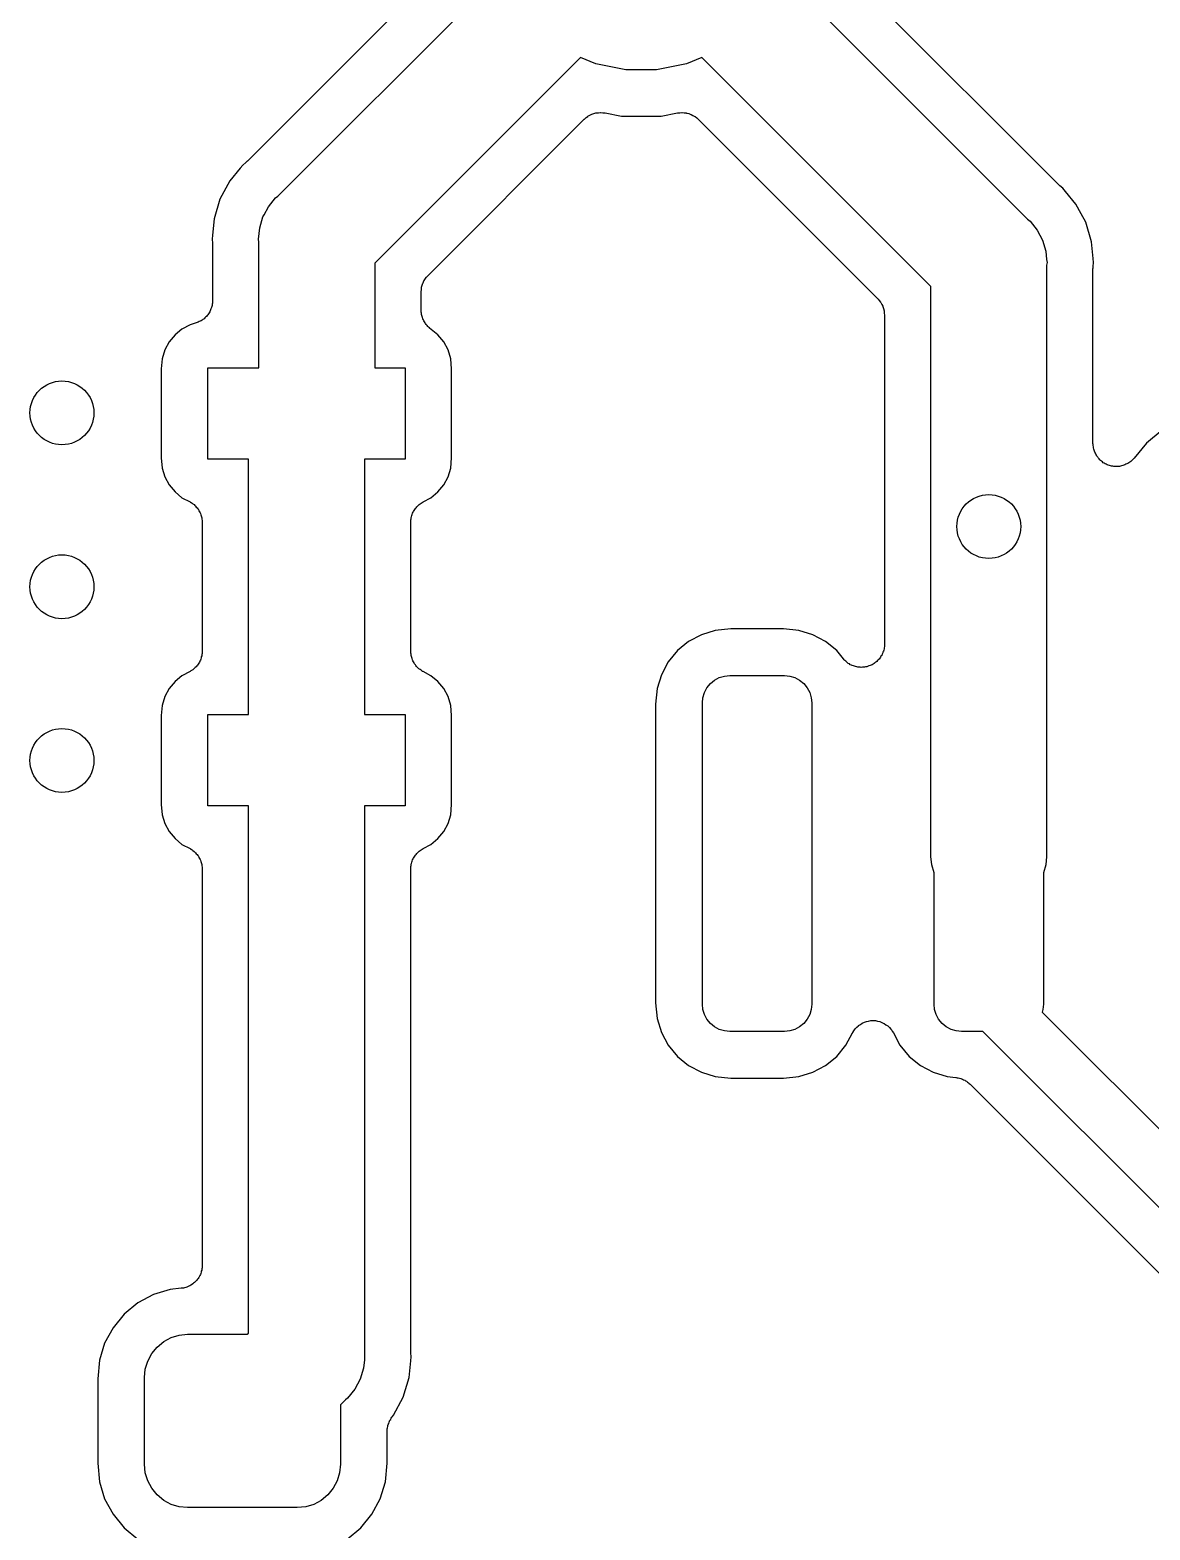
# Model space of a CAD drawing. Extents: x 127.5 to 172.4, y -152.1 to -77.2.
# Drawn here: x 141.43 to 147.57, y -129.5 to -121.28 of the extents above; entities that cross this region are included whole.
import ezdxf

# ---------------------------------------------------------------- set-up
doc = ezdxf.new("R2010")
doc.units = 0
doc.layers.add('BLACK', color=7, linetype='CONTINUOUS')

msp = doc.modelspace()

# ---------------------------------------------------------------- linework, layer by layer
at = {"layer": 'BLACK', "linetype": 'CONTINUOUS'}
for p, q in [((143.659, -120.963), (142.622, -122)), ((142.789, -122.192), (143.998, -120.983)), ((145.562, -120.983), (146.898, -122.319)), ((147.065, -122.127), (145.901, -120.963)), ((144.447, -121.432), (143.32, -122.56)), ((144.532, -121.467), (144.447, -121.432)), ((144.696, -121.5), (144.532, -121.467)), ((144.864, -121.5), (144.696, -121.5)), ((145.028, -121.467), (144.864, -121.5)), ((145.113, -121.432), (145.028, -121.467)), ((146.368, -122.687), (145.113, -121.432)), ((144.488, -121.754), (144.498, -121.749)), ((144.498, -121.749), (144.509, -121.743)), ((144.509, -121.743), (144.509, -121.743)), ((144.509, -121.743), (144.51, -121.743)), ((144.51, -121.743), (144.521, -121.74)), ((144.521, -121.74), (144.532, -121.736)), ((144.532, -121.736), (144.533, -121.736)), ((144.533, -121.736), (144.534, -121.736)), ((144.534, -121.736), (144.545, -121.735)), ((144.545, -121.735), (144.557, -121.734)), ((144.557, -121.734), (144.558, -121.734)), ((144.558, -121.734), (144.558, -121.734)), ((144.558, -121.734), (144.57, -121.735)), ((144.57, -121.735), (144.582, -121.736)), ((144.582, -121.736), (144.671, -121.754)), ((144.889, -121.754), (144.978, -121.736)), ((144.978, -121.736), (144.979, -121.736)), ((144.979, -121.736), (144.979, -121.736)), ((144.979, -121.736), (144.979, -121.736)), ((144.979, -121.736), (144.98, -121.736)), ((144.98, -121.736), (144.992, -121.735)), ((144.992, -121.735), (145.003, -121.734)), ((145.003, -121.734), (145.004, -121.734)), ((145.004, -121.734), (145.005, -121.734)), ((145.005, -121.734), (145.016, -121.735)), ((145.016, -121.735), (145.028, -121.736)), ((145.028, -121.736), (145.029, -121.736)), ((145.029, -121.736), (145.029, -121.737)), ((145.029, -121.737), (145.041, -121.74)), ((145.041, -121.74), (145.052, -121.744)), ((145.052, -121.744), (145.052, -121.744)), ((145.052, -121.744), (145.053, -121.744)), ((145.053, -121.744), (145.063, -121.75)), ((145.063, -121.75), (145.074, -121.755)), ((143.611, -122.628), (144.467, -121.771)), ((144.467, -121.771), (144.468, -121.771)), ((144.468, -121.771), (144.469, -121.77)), ((144.468, -121.771), (144.468, -121.771)), ((144.468, -121.771), (144.468, -121.771)), ((144.469, -121.77), (144.478, -121.762)), ((144.478, -121.762), (144.487, -121.755)), ((144.487, -121.755), (144.488, -121.754)), ((144.487, -121.755), (144.487, -121.755)), ((144.671, -121.754), (144.889, -121.754)), ((145.074, -121.755), (145.074, -121.756)), ((145.074, -121.756), (145.075, -121.756)), ((145.075, -121.756), (145.084, -121.763)), ((145.084, -121.763), (145.093, -121.771)), ((145.093, -121.771), (146.076, -122.755)), ((142.582, -122.039), (142.525, -122.109)), ((142.596, -122.022), (142.582, -122.039)), ((142.582, -122.039), (142.582, -122.039)), ((142.613, -122.008), (142.596, -122.022)), ((142.617, -122.004), (142.613, -122.008)), ((142.621, -122.001), (142.617, -122.004)), ((142.622, -122), (142.621, -122.001)), ((142.514, -122.129), (142.471, -122.208)), ((142.525, -122.109), (142.514, -122.129)), ((142.514, -122.129), (142.514, -122.129)), ((147.069, -122.13), (147.065, -122.127)), ((147.073, -122.134), (147.069, -122.13)), ((147.074, -122.135), (147.073, -122.134)), ((147.091, -122.149), (147.074, -122.135)), ((147.105, -122.166), (147.091, -122.149)), ((142.471, -122.208), (142.439, -122.316)), ((142.737, -122.251), (142.776, -122.202)), ((142.776, -122.202), (142.789, -122.192)), ((147.162, -122.236), (147.105, -122.166)), ((147.105, -122.166), (147.105, -122.166)), ((147.191, -122.289), (147.162, -122.236)), ((142.439, -122.316), (142.43, -122.406)), ((142.689, -122.366), (142.707, -122.306)), ((142.707, -122.306), (142.713, -122.295)), ((142.713, -122.295), (142.737, -122.251)), ((146.898, -122.319), (146.911, -122.329)), ((147.216, -122.335), (147.191, -122.289)), ((142.43, -122.406), (142.428, -122.428)), ((142.43, -122.406), (142.43, -122.406)), ((142.683, -122.428), (142.689, -122.366)), ((146.911, -122.329), (146.95, -122.378)), ((146.95, -122.378), (146.98, -122.433)), ((147.248, -122.443), (147.216, -122.335)), ((142.428, -122.428), (142.43, -122.45)), ((142.43, -122.45), (142.43, -122.452)), ((142.43, -122.452), (142.43, -122.457)), ((142.43, -122.457), (142.43, -122.462)), ((142.43, -122.462), (142.43, -122.766)), ((142.684, -122.444), (142.683, -122.428)), ((142.685, -123.133), (142.684, -122.444)), ((146.98, -122.433), (146.998, -122.493)), ((147.257, -122.533), (147.248, -122.443)), ((143.32, -122.56), (143.32, -123.133)), ((146.998, -122.493), (147.002, -122.539)), ((147.002, -122.539), (147.004, -122.555)), ((147.004, -122.555), (147.002, -122.571)), ((147.002, -122.571), (147.002, -125.811)), ((147.259, -122.555), (147.257, -122.533)), ((147.257, -122.533), (147.257, -122.533)), ((147.257, -122.577), (147.259, -122.555)), ((143.589, -122.657), (143.595, -122.647)), ((143.595, -122.647), (143.595, -122.646)), ((143.595, -122.646), (143.596, -122.646)), ((143.596, -122.646), (143.603, -122.637)), ((143.603, -122.637), (143.611, -122.628)), ((147.256, -122.589), (147.257, -122.588)), ((147.256, -123.547), (147.256, -122.589)), ((147.257, -122.582), (147.257, -122.577)), ((147.257, -122.588), (147.257, -122.582)), ((143.573, -122.816), (143.573, -122.717)), ((143.573, -122.717), (143.574, -122.717)), ((143.574, -122.716), (143.575, -122.704)), ((143.574, -122.717), (143.574, -122.716)), ((143.574, -122.717), (143.574, -122.717)), ((143.574, -122.717), (143.574, -122.717)), ((143.575, -122.704), (143.576, -122.692)), ((143.576, -122.691), (143.58, -122.68)), ((143.576, -122.692), (143.576, -122.691)), ((143.576, -122.692), (143.576, -122.692)), ((143.58, -122.68), (143.583, -122.669)), ((143.583, -122.669), (143.584, -122.668)), ((143.584, -122.667), (143.589, -122.657)), ((143.584, -122.668), (143.584, -122.667)), ((146.368, -124.018), (146.368, -122.687)), ((142.42, -122.816), (142.417, -122.821)), ((142.422, -122.809), (142.42, -122.816)), ((142.425, -122.803), (142.422, -122.809)), ((142.426, -122.797), (142.425, -122.803)), ((142.428, -122.792), (142.426, -122.797)), ((142.43, -122.779), (142.428, -122.785)), ((142.428, -122.785), (142.428, -122.792)), ((142.43, -122.766), (142.43, -122.767)), ((142.43, -122.767), (142.43, -122.773)), ((142.43, -122.773), (142.43, -122.779)), ((143.574, -122.822), (143.573, -122.816)), ((146.076, -122.755), (146.077, -122.755)), ((146.077, -122.755), (146.077, -122.755)), ((146.077, -122.755), (146.077, -122.755)), ((146.077, -122.755), (146.078, -122.756)), ((146.078, -122.756), (146.085, -122.765)), ((146.085, -122.765), (146.092, -122.774)), ((146.092, -122.774), (146.093, -122.775)), ((146.093, -122.775), (146.093, -122.775)), ((146.093, -122.775), (146.098, -122.786)), ((146.098, -122.786), (146.104, -122.796)), ((146.104, -122.796), (146.104, -122.797)), ((146.104, -122.797), (146.104, -122.797)), ((146.104, -122.797), (146.108, -122.808)), ((146.108, -122.808), (146.111, -122.82)), ((146.111, -122.82), (146.111, -122.82)), ((146.111, -122.82), (146.111, -122.821)), ((142.307, -122.897), (142.263, -122.921)), ((142.34, -122.887), (142.307, -122.897)), ((142.346, -122.885), (142.34, -122.887)), ((142.351, -122.883), (142.346, -122.885)), ((142.357, -122.88), (142.351, -122.883)), ((142.363, -122.878), (142.357, -122.88)), ((142.368, -122.875), (142.363, -122.878)), ((142.373, -122.872), (142.368, -122.875)), ((142.378, -122.868), (142.373, -122.872)), ((142.384, -122.864), (142.378, -122.868)), ((142.388, -122.86), (142.384, -122.864)), ((142.392, -122.856), (142.388, -122.86)), ((142.397, -122.851), (142.392, -122.856)), ((142.401, -122.846), (142.397, -122.851)), ((142.405, -122.842), (142.401, -122.846)), ((142.408, -122.837), (142.405, -122.842)), ((142.412, -122.831), (142.408, -122.837)), ((142.415, -122.826), (142.412, -122.831)), ((142.417, -122.821), (142.415, -122.826)), ((143.574, -122.828), (143.574, -122.822)), ((143.575, -122.834), (143.574, -122.828)), ((143.576, -122.841), (143.575, -122.834)), ((143.578, -122.846), (143.576, -122.841)), ((143.579, -122.852), (143.578, -122.846)), ((143.581, -122.858), (143.579, -122.852)), ((143.583, -122.865), (143.581, -122.858)), ((143.586, -122.87), (143.583, -122.865)), ((143.588, -122.875), (143.586, -122.87)), ((143.592, -122.881), (143.588, -122.875)), ((143.595, -122.887), (143.592, -122.881)), ((143.598, -122.891), (143.595, -122.887)), ((143.601, -122.896), (143.598, -122.891)), ((143.606, -122.901), (143.601, -122.896)), ((143.61, -122.906), (143.606, -122.901)), ((146.111, -122.821), (146.112, -122.833)), ((146.112, -122.833), (146.114, -122.844)), ((146.114, -122.844), (146.113, -124.037)), ((142.225, -122.953), (142.193, -122.991)), ((142.263, -122.921), (142.225, -122.953)), ((143.615, -122.91), (143.61, -122.906)), ((143.619, -122.914), (143.615, -122.91)), ((143.62, -122.915), (143.619, -122.914)), ((143.666, -122.953), (143.62, -122.915)), ((143.698, -122.991), (143.666, -122.953)), ((142.169, -123.035), (142.155, -123.083)), ((142.193, -122.991), (142.169, -123.035)), ((143.721, -123.035), (143.698, -122.991)), ((143.736, -123.083), (143.721, -123.035)), ((142.155, -123.083), (142.149, -123.139)), ((142.149, -123.139), (142.149, -123.627)), ((142.405, -123.633), (142.405, -123.133)), ((142.405, -123.133), (142.685, -123.133)), ((143.32, -123.133), (143.486, -123.133)), ((143.486, -123.133), (143.486, -123.633)), ((143.741, -123.139), (143.736, -123.083)), ((143.741, -123.627), (143.741, -123.139)), ((147.636, -123.475), (147.549, -123.546)), ((147.257, -123.553), (147.256, -123.547)), ((147.257, -123.559), (147.257, -123.553)), ((147.258, -123.566), (147.257, -123.559)), ((147.549, -123.546), (147.482, -123.628)), ((142.149, -123.627), (142.155, -123.683)), ((142.628, -123.633), (142.405, -123.633)), ((142.628, -125.033), (142.628, -123.633)), ((143.486, -123.633), (143.263, -123.633)), ((143.263, -123.633), (143.263, -125.033)), ((143.736, -123.683), (143.741, -123.627)), ((147.259, -123.572), (147.258, -123.566)), ((147.261, -123.578), (147.259, -123.572)), ((147.262, -123.584), (147.261, -123.578)), ((147.264, -123.59), (147.262, -123.584)), ((147.266, -123.596), (147.264, -123.59)), ((147.269, -123.601), (147.266, -123.596)), ((147.271, -123.607), (147.269, -123.601)), ((147.275, -123.612), (147.271, -123.607)), ((147.278, -123.618), (147.275, -123.612)), ((147.282, -123.622), (147.278, -123.618)), ((147.285, -123.627), (147.282, -123.622)), ((147.289, -123.632), (147.285, -123.627)), ((147.293, -123.637), (147.289, -123.632)), ((147.298, -123.641), (147.293, -123.637)), ((147.302, -123.645), (147.298, -123.641)), ((147.467, -123.642), (147.463, -123.647)), ((147.472, -123.638), (147.467, -123.642)), ((147.476, -123.633), (147.472, -123.638)), ((147.481, -123.629), (147.476, -123.633)), ((147.482, -123.628), (147.481, -123.629)), ((142.155, -123.683), (142.169, -123.731)), ((143.721, -123.731), (143.736, -123.683)), ((147.308, -123.649), (147.302, -123.645)), ((147.312, -123.653), (147.308, -123.649)), ((147.318, -123.655), (147.312, -123.653)), ((147.323, -123.659), (147.318, -123.655)), ((147.329, -123.661), (147.323, -123.659)), ((147.334, -123.664), (147.329, -123.661)), ((147.34, -123.666), (147.334, -123.664)), ((147.346, -123.669), (147.34, -123.666)), ((147.352, -123.67), (147.346, -123.669)), ((147.358, -123.672), (147.352, -123.67)), ((147.364, -123.672), (147.358, -123.672)), ((147.37, -123.674), (147.364, -123.672)), ((147.376, -123.674), (147.37, -123.674)), ((147.383, -123.674), (147.376, -123.674)), ((147.389, -123.674), (147.383, -123.674)), ((147.395, -123.674), (147.389, -123.674)), ((147.401, -123.673), (147.395, -123.674)), ((147.407, -123.672), (147.401, -123.673)), ((147.413, -123.67), (147.407, -123.672)), ((147.419, -123.669), (147.413, -123.67)), ((147.425, -123.667), (147.419, -123.669)), ((147.431, -123.665), (147.425, -123.667)), ((147.436, -123.662), (147.431, -123.665)), ((147.442, -123.66), (147.436, -123.662)), ((147.447, -123.657), (147.442, -123.66)), ((147.453, -123.654), (147.447, -123.657)), ((147.458, -123.65), (147.453, -123.654)), ((147.463, -123.647), (147.458, -123.65)), ((142.169, -123.731), (142.193, -123.775)), ((142.193, -123.775), (142.225, -123.813)), ((143.666, -123.813), (143.698, -123.775)), ((143.698, -123.775), (143.721, -123.731)), ((142.225, -123.813), (142.263, -123.845)), ((142.263, -123.845), (142.307, -123.868)), ((142.307, -123.868), (142.308, -123.869)), ((142.308, -123.869), (142.313, -123.872)), ((142.313, -123.872), (142.318, -123.875)), ((142.318, -123.875), (142.323, -123.879)), ((142.323, -123.879), (142.329, -123.883)), ((142.329, -123.883), (142.333, -123.887)), ((142.333, -123.887), (142.337, -123.891)), ((143.555, -123.89), (143.559, -123.886)), ((143.559, -123.886), (143.563, -123.882)), ((143.563, -123.882), (143.569, -123.878)), ((143.569, -123.878), (143.574, -123.874)), ((143.574, -123.874), (143.579, -123.872)), ((143.579, -123.872), (143.584, -123.868)), ((143.584, -123.868), (143.627, -123.845)), ((143.627, -123.845), (143.666, -123.813)), ((142.337, -123.891), (142.341, -123.896)), ((142.341, -123.896), (142.346, -123.901)), ((142.346, -123.901), (142.349, -123.906)), ((142.349, -123.906), (142.353, -123.91)), ((142.353, -123.91), (142.356, -123.916)), ((142.356, -123.916), (142.359, -123.922)), ((142.359, -123.922), (142.362, -123.927)), ((142.362, -123.927), (142.364, -123.932)), ((142.364, -123.932), (142.366, -123.939)), ((142.366, -123.939), (142.369, -123.945)), ((142.369, -123.945), (142.37, -123.95)), ((142.37, -123.95), (142.371, -123.956)), ((142.371, -123.956), (142.372, -123.963)), ((142.372, -123.963), (142.373, -123.969)), ((142.373, -123.969), (142.373, -123.975)), ((143.517, -123.967), (143.519, -123.961)), ((143.517, -123.973), (143.517, -123.967)), ((143.519, -123.961), (143.52, -123.954)), ((143.52, -123.954), (143.521, -123.949)), ((143.521, -123.949), (143.522, -123.943)), ((143.522, -123.943), (143.525, -123.937)), ((143.525, -123.937), (143.527, -123.93)), ((143.527, -123.93), (143.53, -123.925)), ((143.53, -123.925), (143.532, -123.92)), ((143.532, -123.92), (143.536, -123.915)), ((143.536, -123.915), (143.539, -123.909)), ((143.539, -123.909), (143.543, -123.904)), ((143.543, -123.904), (143.546, -123.9)), ((143.546, -123.9), (143.551, -123.895)), ((143.551, -123.895), (143.555, -123.89)), ((142.373, -123.975), (142.374, -123.98)), ((142.374, -123.98), (142.374, -124.686)), ((143.517, -123.979), (143.517, -123.973)), ((143.517, -123.98), (143.517, -123.979)), ((143.517, -124.686), (143.517, -123.98)), ((146.113, -124.037), (146.114, -124.037)), ((146.114, -124.037), (146.114, -124.648)), ((146.368, -125.811), (146.368, -124.018)), ((146.368, -124.018), (146.368, -124.018)), ((145.11, -124.596), (145.04, -124.633)), ((145.186, -124.573), (145.11, -124.596)), ((145.271, -124.564), (145.186, -124.573)), ((145.559, -124.564), (145.271, -124.564)), ((145.644, -124.573), (145.559, -124.564)), ((145.72, -124.596), (145.644, -124.573)), ((145.79, -124.633), (145.72, -124.596)), ((142.372, -124.705), (142.371, -124.712)), ((142.373, -124.699), (142.372, -124.705)), ((142.374, -124.687), (142.373, -124.693)), ((142.373, -124.693), (142.373, -124.699)), ((142.374, -124.686), (142.374, -124.687)), ((143.517, -124.691), (143.517, -124.686)), ((143.517, -124.697), (143.517, -124.691)), ((143.519, -124.703), (143.517, -124.697)), ((143.519, -124.71), (143.519, -124.703)), ((143.521, -124.716), (143.519, -124.71)), ((144.978, -124.683), (144.928, -124.745)), ((145.04, -124.633), (144.978, -124.683)), ((145.852, -124.683), (145.79, -124.633)), ((145.888, -124.728), (145.852, -124.683)), ((146.098, -124.709), (146.094, -124.714)), ((146.1, -124.703), (146.098, -124.709)), ((146.103, -124.698), (146.1, -124.703)), ((146.105, -124.692), (146.103, -124.698)), ((146.108, -124.686), (146.105, -124.692)), ((146.109, -124.68), (146.108, -124.686)), ((146.111, -124.674), (146.109, -124.68)), ((146.113, -124.661), (146.111, -124.668)), ((146.111, -124.668), (146.111, -124.674)), ((146.114, -124.648), (146.113, -124.649)), ((146.113, -124.649), (146.113, -124.655)), ((146.113, -124.655), (146.113, -124.661)), ((142.316, -124.792), (142.311, -124.794)), ((142.322, -124.788), (142.316, -124.792)), ((142.327, -124.784), (142.322, -124.788)), ((142.331, -124.78), (142.327, -124.784)), ((142.336, -124.776), (142.331, -124.78)), ((142.34, -124.771), (142.336, -124.776)), ((142.345, -124.766), (142.34, -124.771)), ((142.348, -124.762), (142.345, -124.766)), ((142.352, -124.757), (142.348, -124.762)), ((142.355, -124.751), (142.352, -124.757)), ((142.359, -124.746), (142.355, -124.751)), ((142.361, -124.741), (142.359, -124.746)), ((142.364, -124.736), (142.361, -124.741)), ((142.366, -124.729), (142.364, -124.736)), ((142.368, -124.723), (142.366, -124.729)), ((142.369, -124.717), (142.368, -124.723)), ((142.371, -124.712), (142.369, -124.717)), ((143.522, -124.721), (143.521, -124.716)), ((143.524, -124.727), (143.522, -124.721)), ((143.526, -124.734), (143.524, -124.727)), ((143.529, -124.739), (143.526, -124.734)), ((143.531, -124.744), (143.529, -124.739)), ((143.535, -124.75), (143.531, -124.744)), ((143.538, -124.756), (143.535, -124.75)), ((143.542, -124.76), (143.538, -124.756)), ((143.545, -124.765), (143.542, -124.76)), ((143.549, -124.77), (143.545, -124.765)), ((143.554, -124.775), (143.549, -124.77)), ((143.558, -124.779), (143.554, -124.775)), ((143.562, -124.783), (143.558, -124.779)), ((143.568, -124.787), (143.562, -124.783)), ((143.573, -124.791), (143.568, -124.787)), ((143.578, -124.794), (143.573, -124.791)), ((144.928, -124.745), (144.891, -124.815)), ((145.893, -124.733), (145.888, -124.728)), ((145.896, -124.737), (145.893, -124.733)), ((145.901, -124.741), (145.896, -124.737)), ((145.906, -124.746), (145.901, -124.741)), ((145.911, -124.749), (145.906, -124.746)), ((145.915, -124.753), (145.911, -124.749)), ((145.921, -124.756), (145.915, -124.753)), ((145.926, -124.76), (145.921, -124.756)), ((145.932, -124.762), (145.926, -124.76)), ((145.937, -124.765), (145.932, -124.762)), ((145.943, -124.767), (145.937, -124.765)), ((145.949, -124.769), (145.943, -124.767)), ((145.955, -124.77), (145.949, -124.769)), ((145.961, -124.772), (145.955, -124.77)), ((145.967, -124.773), (145.961, -124.772)), ((145.974, -124.774), (145.967, -124.773)), ((145.98, -124.774), (145.974, -124.774)), ((145.986, -124.775), (145.98, -124.774)), ((145.992, -124.774), (145.986, -124.775)), ((145.998, -124.774), (145.992, -124.774)), ((146.004, -124.773), (145.998, -124.774)), ((146.01, -124.772), (146.004, -124.773)), ((146.016, -124.771), (146.01, -124.772)), ((146.023, -124.769), (146.016, -124.771)), ((146.028, -124.767), (146.023, -124.769)), ((146.034, -124.765), (146.028, -124.767)), ((146.04, -124.763), (146.034, -124.765)), ((146.046, -124.76), (146.04, -124.763)), ((146.051, -124.757), (146.046, -124.76)), ((146.056, -124.754), (146.051, -124.757)), ((146.061, -124.75), (146.056, -124.754)), ((146.066, -124.746), (146.061, -124.75)), ((146.071, -124.742), (146.066, -124.746)), ((146.075, -124.738), (146.071, -124.742)), ((146.079, -124.734), (146.075, -124.738)), ((146.084, -124.729), (146.079, -124.734)), ((146.087, -124.724), (146.084, -124.729)), ((146.091, -124.719), (146.087, -124.724)), ((146.094, -124.714), (146.091, -124.719)), ((142.225, -124.853), (142.193, -124.891)), ((142.263, -124.821), (142.225, -124.853)), ((142.307, -124.798), (142.263, -124.821)), ((142.311, -124.794), (142.307, -124.798)), ((143.582, -124.797), (143.578, -124.794)), ((143.584, -124.798), (143.582, -124.797)), ((143.627, -124.821), (143.584, -124.798)), ((143.666, -124.853), (143.627, -124.821)), ((143.698, -124.891), (143.666, -124.853)), ((144.891, -124.815), (144.868, -124.891)), ((145.14, -124.887), (145.159, -124.864)), ((145.159, -124.864), (145.182, -124.845)), ((145.182, -124.845), (145.208, -124.831)), ((145.208, -124.831), (145.236, -124.823)), ((145.236, -124.823), (145.265, -124.82)), ((145.265, -124.82), (145.565, -124.82)), ((145.565, -124.82), (145.594, -124.823)), ((145.594, -124.823), (145.622, -124.831)), ((145.622, -124.831), (145.648, -124.845)), ((145.648, -124.845), (145.671, -124.864)), ((145.671, -124.864), (145.69, -124.887)), ((142.169, -124.935), (142.155, -124.983)), ((142.193, -124.891), (142.169, -124.935)), ((143.721, -124.935), (143.698, -124.891)), ((143.736, -124.983), (143.721, -124.935)), ((144.868, -124.891), (144.859, -124.976)), ((145.115, -124.97), (145.118, -124.941)), ((145.118, -124.941), (145.126, -124.913)), ((145.126, -124.913), (145.14, -124.887)), ((145.69, -124.887), (145.704, -124.913)), ((145.704, -124.913), (145.712, -124.941)), ((145.712, -124.941), (145.715, -124.97)), ((142.155, -124.983), (142.149, -125.039)), ((142.149, -125.039), (142.149, -125.527)), ((142.405, -125.533), (142.405, -125.033)), ((142.405, -125.033), (142.628, -125.033)), ((143.263, -125.033), (143.486, -125.033)), ((143.486, -125.033), (143.486, -125.533)), ((143.741, -125.039), (143.736, -124.983)), ((143.741, -125.527), (143.741, -125.039)), ((144.859, -124.976), (144.859, -126.614)), ((145.115, -126.62), (145.115, -124.97)), ((145.715, -124.97), (145.715, -126.62)), ((142.149, -125.527), (142.155, -125.583)), ((142.628, -125.533), (142.405, -125.533)), ((142.628, -128.423), (142.628, -125.533)), ((143.486, -125.533), (143.263, -125.533)), ((143.263, -125.533), (143.263, -128.539)), ((143.736, -125.583), (143.741, -125.527)), ((142.155, -125.583), (142.169, -125.631)), ((143.721, -125.631), (143.736, -125.583)), ((142.169, -125.631), (142.193, -125.675)), ((142.193, -125.675), (142.225, -125.713)), ((143.666, -125.713), (143.698, -125.675)), ((143.698, -125.675), (143.721, -125.631)), ((142.225, -125.713), (142.263, -125.745)), ((142.263, -125.745), (142.307, -125.768)), ((142.307, -125.768), (142.308, -125.769)), ((142.308, -125.769), (142.313, -125.772)), ((142.313, -125.772), (142.318, -125.775)), ((142.318, -125.775), (142.323, -125.779)), ((142.323, -125.779), (142.329, -125.783)), ((143.563, -125.782), (143.569, -125.778)), ((143.569, -125.778), (143.574, -125.774)), ((143.574, -125.774), (143.579, -125.772)), ((143.579, -125.772), (143.584, -125.768)), ((143.584, -125.768), (143.627, -125.745)), ((143.627, -125.745), (143.666, -125.713)), ((142.329, -125.783), (142.333, -125.787)), ((142.333, -125.787), (142.337, -125.791)), ((142.337, -125.791), (142.341, -125.796)), ((142.341, -125.796), (142.346, -125.801)), ((142.346, -125.801), (142.349, -125.806)), ((142.349, -125.806), (142.353, -125.81)), ((142.353, -125.81), (142.356, -125.816)), ((142.356, -125.816), (142.359, -125.822)), ((142.359, -125.822), (142.362, -125.827)), ((142.362, -125.827), (142.364, -125.832)), ((142.364, -125.832), (142.366, -125.839)), ((142.366, -125.839), (142.369, -125.845)), ((142.369, -125.845), (142.37, -125.85)), ((142.37, -125.85), (142.371, -125.856)), ((142.371, -125.856), (142.372, -125.863)), ((143.517, -125.867), (143.519, -125.861)), ((143.519, -125.861), (143.52, -125.854)), ((143.52, -125.854), (143.521, -125.849)), ((143.521, -125.849), (143.522, -125.843)), ((143.522, -125.843), (143.525, -125.837)), ((143.525, -125.837), (143.527, -125.83)), ((143.527, -125.83), (143.53, -125.825)), ((143.53, -125.825), (143.532, -125.82)), ((143.532, -125.82), (143.536, -125.815)), ((143.536, -125.815), (143.539, -125.809)), ((143.539, -125.809), (143.543, -125.804)), ((143.543, -125.804), (143.546, -125.8)), ((143.546, -125.8), (143.551, -125.795)), ((143.551, -125.795), (143.555, -125.79)), ((143.555, -125.79), (143.559, -125.786)), ((143.559, -125.786), (143.563, -125.782)), ((146.372, -125.857), (146.368, -125.811)), ((146.385, -125.9), (146.372, -125.857)), ((146.998, -125.857), (146.985, -125.9)), ((147.002, -125.811), (146.998, -125.857)), ((142.372, -125.863), (142.373, -125.869)), ((142.373, -125.869), (142.373, -125.875)), ((142.373, -125.875), (142.374, -125.88)), ((142.374, -125.88), (142.374, -128.052)), ((143.517, -125.873), (143.517, -125.867)), ((143.517, -125.879), (143.517, -125.873)), ((143.517, -125.88), (143.517, -125.879)), ((143.517, -128.52), (143.517, -125.88)), ((146.385, -126.62), (146.385, -125.9)), ((146.985, -125.9), (146.985, -126.62)), ((144.859, -126.614), (144.868, -126.699)), ((145.118, -126.649), (145.115, -126.62)), ((145.126, -126.677), (145.118, -126.649)), ((145.14, -126.703), (145.126, -126.677)), ((145.704, -126.677), (145.69, -126.703)), ((145.712, -126.649), (145.704, -126.677)), ((145.715, -126.62), (145.712, -126.649)), ((146.388, -126.649), (146.385, -126.62)), ((146.396, -126.677), (146.388, -126.649)), ((146.41, -126.703), (146.396, -126.677)), ((146.982, -126.649), (146.978, -126.664)), ((146.978, -126.664), (149.932, -129.619)), ((146.985, -126.62), (146.982, -126.649)), ((144.868, -126.699), (144.891, -126.775)), ((145.159, -126.726), (145.14, -126.703)), ((145.182, -126.745), (145.159, -126.726)), ((145.208, -126.759), (145.182, -126.745)), ((145.236, -126.767), (145.208, -126.759)), ((145.622, -126.759), (145.594, -126.767)), ((145.648, -126.745), (145.622, -126.759)), ((145.671, -126.726), (145.648, -126.745)), ((145.69, -126.703), (145.671, -126.726)), ((145.939, -126.776), (145.946, -126.766)), ((145.946, -126.766), (145.953, -126.756)), ((145.953, -126.756), (145.962, -126.747)), ((145.953, -126.756), (145.953, -126.756)), ((145.953, -126.756), (145.953, -126.756)), ((145.962, -126.747), (145.97, -126.739)), ((145.97, -126.739), (145.971, -126.738)), ((145.97, -126.739), (145.97, -126.739)), ((145.971, -126.738), (145.981, -126.732)), ((145.981, -126.732), (145.991, -126.725)), ((145.991, -126.725), (146.003, -126.72)), ((145.991, -126.725), (145.991, -126.725)), ((145.991, -126.725), (145.991, -126.725)), ((146.003, -126.72), (146.014, -126.716)), ((146.014, -126.716), (146.026, -126.713)), ((146.014, -126.716), (146.014, -126.716)), ((146.014, -126.716), (146.014, -126.716)), ((146.026, -126.713), (146.038, -126.711)), ((146.038, -126.711), (146.038, -126.711)), ((146.038, -126.711), (146.039, -126.711)), ((146.039, -126.711), (146.051, -126.711)), ((146.051, -126.711), (146.063, -126.711)), ((146.063, -126.711), (146.063, -126.711)), ((146.063, -126.711), (146.064, -126.711)), ((146.064, -126.711), (146.075, -126.714)), ((146.075, -126.714), (146.087, -126.716)), ((146.087, -126.716), (146.088, -126.716)), ((146.088, -126.716), (146.088, -126.716)), ((146.088, -126.716), (146.099, -126.721)), ((146.099, -126.721), (146.11, -126.726)), ((146.11, -126.726), (146.11, -126.726)), ((146.11, -126.726), (146.111, -126.726)), ((146.111, -126.726), (146.121, -126.733)), ((146.121, -126.733), (146.131, -126.74)), ((146.131, -126.74), (146.131, -126.74)), ((146.131, -126.74), (146.131, -126.74)), ((146.131, -126.74), (146.14, -126.749)), ((146.14, -126.749), (146.148, -126.757)), ((146.148, -126.757), (146.148, -126.757)), ((146.148, -126.757), (146.149, -126.757)), ((146.149, -126.757), (146.155, -126.768)), ((146.429, -126.726), (146.41, -126.703)), ((146.452, -126.745), (146.429, -126.726)), ((146.478, -126.759), (146.452, -126.745)), ((146.506, -126.767), (146.478, -126.759)), ((144.891, -126.775), (144.928, -126.845)), ((144.928, -126.845), (144.978, -126.907)), ((145.265, -126.77), (145.236, -126.767)), ((145.565, -126.77), (145.265, -126.77)), ((145.594, -126.767), (145.565, -126.77)), ((145.852, -126.907), (145.902, -126.845)), ((145.902, -126.845), (145.938, -126.778)), ((145.938, -126.778), (145.939, -126.777)), ((145.939, -126.777), (145.939, -126.776)), ((145.939, -126.777), (145.939, -126.777)), ((145.939, -126.777), (145.939, -126.777)), ((146.155, -126.768), (146.162, -126.778)), ((146.162, -126.778), (146.198, -126.845)), ((146.198, -126.845), (146.248, -126.907)), ((146.535, -126.77), (146.506, -126.767)), ((146.653, -126.77), (146.535, -126.77)), ((149.677, -129.795), (146.653, -126.77)), ((144.978, -126.907), (145.04, -126.957)), ((145.79, -126.957), (145.852, -126.907)), ((146.248, -126.907), (146.31, -126.957)), ((145.04, -126.957), (145.11, -126.994)), ((145.11, -126.994), (145.186, -127.017)), ((145.644, -127.017), (145.72, -126.994)), ((145.72, -126.994), (145.79, -126.957)), ((146.31, -126.957), (146.38, -126.994)), ((146.38, -126.994), (146.456, -127.017)), ((145.186, -127.017), (145.271, -127.026)), ((145.271, -127.026), (145.559, -127.026)), ((145.559, -127.026), (145.644, -127.017)), ((146.456, -127.017), (146.505, -127.022)), ((146.505, -127.022), (146.507, -127.022)), ((146.507, -127.022), (146.512, -127.024)), ((146.512, -127.024), (146.518, -127.024)), ((146.518, -127.024), (146.524, -127.026)), ((146.524, -127.026), (146.531, -127.028)), ((146.531, -127.028), (146.536, -127.03)), ((146.536, -127.03), (146.541, -127.031)), ((146.541, -127.031), (146.547, -127.035)), ((146.547, -127.035), (146.554, -127.037)), ((146.554, -127.037), (146.558, -127.041)), ((146.558, -127.041), (146.563, -127.043)), ((146.563, -127.043), (146.569, -127.048)), ((146.569, -127.048), (146.574, -127.051)), ((146.574, -127.051), (146.578, -127.055)), ((146.578, -127.055), (146.582, -127.059)), ((146.582, -127.059), (148.896, -129.373)), ((142.371, -128.078), (142.369, -128.084)), ((142.372, -128.072), (142.371, -128.078)), ((142.373, -128.065), (142.372, -128.072)), ((142.374, -128.054), (142.373, -128.059)), ((142.373, -128.059), (142.373, -128.065)), ((142.374, -128.052), (142.374, -128.054)), ((142.311, -128.161), (142.306, -128.164)), ((142.316, -128.158), (142.311, -128.161)), ((142.322, -128.154), (142.316, -128.158)), ((142.327, -128.15), (142.322, -128.154)), ((142.331, -128.146), (142.327, -128.15)), ((142.336, -128.143), (142.331, -128.146)), ((142.34, -128.137), (142.336, -128.143)), ((142.345, -128.133), (142.34, -128.137)), ((142.348, -128.128), (142.345, -128.133)), ((142.352, -128.124), (142.348, -128.128)), ((142.355, -128.118), (142.352, -128.124)), ((142.359, -128.112), (142.355, -128.118)), ((142.361, -128.107), (142.359, -128.112)), ((142.364, -128.102), (142.361, -128.107)), ((142.366, -128.096), (142.364, -128.102)), ((142.368, -128.089), (142.366, -128.096)), ((142.369, -128.084), (142.368, -128.089)), ((142.106, -128.212), (142.021, -128.258)), ((142.198, -128.184), (142.106, -128.212)), ((142.259, -128.178), (142.198, -128.184)), ((142.265, -128.177), (142.259, -128.178)), ((142.271, -128.177), (142.265, -128.177)), ((142.277, -128.175), (142.271, -128.177)), ((142.284, -128.173), (142.277, -128.175)), ((142.289, -128.171), (142.284, -128.173)), ((142.294, -128.17), (142.289, -128.171)), ((142.3, -128.167), (142.294, -128.17)), ((142.306, -128.164), (142.3, -128.167)), ((141.946, -128.319), (141.885, -128.394)), ((142.021, -128.258), (141.946, -128.319)), ((141.885, -128.394), (141.839, -128.479)), ((141.839, -128.479), (141.811, -128.571)), ((142.127, -128.5), (142.163, -128.47)), ((142.163, -128.47), (142.204, -128.448)), ((142.204, -128.448), (142.248, -128.435)), ((142.248, -128.435), (142.294, -128.43)), ((142.294, -128.43), (142.62, -128.43)), ((142.62, -128.43), (142.628, -128.423)), ((141.811, -128.571), (141.801, -128.674)), ((142.075, -128.577), (142.097, -128.536)), ((142.097, -128.536), (142.127, -128.5)), ((143.263, -128.57), (143.258, -128.616)), ((143.263, -128.539), (143.264, -128.554)), ((143.264, -128.554), (143.263, -128.57)), ((143.263, -128.57), (143.263, -128.57)), ((143.517, -128.525), (143.517, -128.52)), ((143.517, -128.531), (143.517, -128.525)), ((143.517, -128.532), (143.517, -128.531)), ((143.52, -128.554), (143.517, -128.532)), ((143.517, -128.576), (143.52, -128.554)), ((142.057, -128.667), (142.062, -128.621)), ((142.062, -128.621), (142.075, -128.577)), ((143.258, -128.616), (143.24, -128.676)), ((143.509, -128.666), (143.517, -128.576)), ((143.517, -128.576), (143.517, -128.576)), ((141.801, -128.674), (141.801, -129.136)), ((142.057, -129.142), (142.057, -128.667)), ((143.211, -128.731), (143.171, -128.78)), ((143.24, -128.676), (143.211, -128.731)), ((143.476, -128.774), (143.509, -128.666)), ((143.159, -128.79), (143.132, -128.817)), ((143.132, -128.817), (143.132, -129.142)), ((143.171, -128.78), (143.159, -128.79)), ((143.423, -128.873), (143.476, -128.774)), ((143.401, -128.906), (143.403, -128.901)), ((143.403, -128.901), (143.407, -128.896)), ((143.407, -128.896), (143.41, -128.89)), ((143.41, -128.89), (143.414, -128.885)), ((143.414, -128.885), (143.417, -128.881)), ((143.417, -128.881), (143.423, -128.873)), ((143.388, -128.948), (143.39, -128.942)), ((143.388, -128.954), (143.388, -128.948)), ((143.388, -128.959), (143.388, -128.954)), ((143.388, -128.961), (143.388, -128.959)), ((143.388, -129.136), (143.388, -128.961)), ((143.39, -128.942), (143.391, -128.935)), ((143.391, -128.935), (143.392, -128.93)), ((143.392, -128.93), (143.393, -128.924)), ((143.393, -128.924), (143.396, -128.918)), ((143.396, -128.918), (143.398, -128.911)), ((143.398, -128.911), (143.401, -128.906)), ((141.801, -129.136), (141.811, -129.239)), ((142.062, -129.189), (142.057, -129.142)), ((143.132, -129.142), (143.127, -129.189)), ((143.378, -129.239), (143.388, -129.136)), ((142.075, -129.233), (142.062, -129.189)), ((143.127, -129.189), (143.114, -129.233)), ((141.811, -129.239), (141.839, -129.331)), ((142.097, -129.274), (142.075, -129.233)), ((142.127, -129.31), (142.097, -129.274)), ((142.163, -129.34), (142.127, -129.31)), ((143.062, -129.31), (143.026, -129.34)), ((143.092, -129.274), (143.062, -129.31)), ((143.114, -129.233), (143.092, -129.274)), ((143.35, -129.331), (143.378, -129.239)), ((141.839, -129.331), (141.885, -129.416)), ((142.204, -129.362), (142.163, -129.34)), ((142.248, -129.375), (142.204, -129.362)), ((142.294, -129.38), (142.248, -129.375)), ((142.894, -129.38), (142.294, -129.38)), ((142.941, -129.375), (142.894, -129.38)), ((142.985, -129.362), (142.941, -129.375)), ((143.026, -129.34), (142.985, -129.362)), ((143.304, -129.416), (143.35, -129.331)), ((141.885, -129.416), (141.946, -129.491)), ((143.243, -129.491), (143.304, -129.416)), ((141.946, -129.491), (142.021, -129.552)), ((143.168, -129.552), (143.243, -129.491))]:
    msp.add_line(p, q, dxfattribs=at)
at = {"layer": 'BLACK'}
for centre in [(141.605, -123.38), (146.685, -124.003), (141.605, -124.333), (141.605, -125.285)]:
    msp.add_circle(centre, 0.175, dxfattribs=at)

doc.saveas('drawing.dxf')
